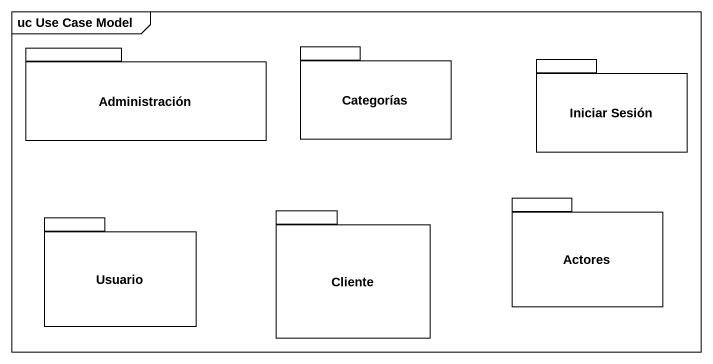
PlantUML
@startuml
mainframe uc Use Case Model
package Administración {
}
package Categorías {
}
package "Iniciar Sesión" as Iniciar_Sesión {
}
package Actores {
}
package Usuario {
}
package Cliente {
}
@enduml
